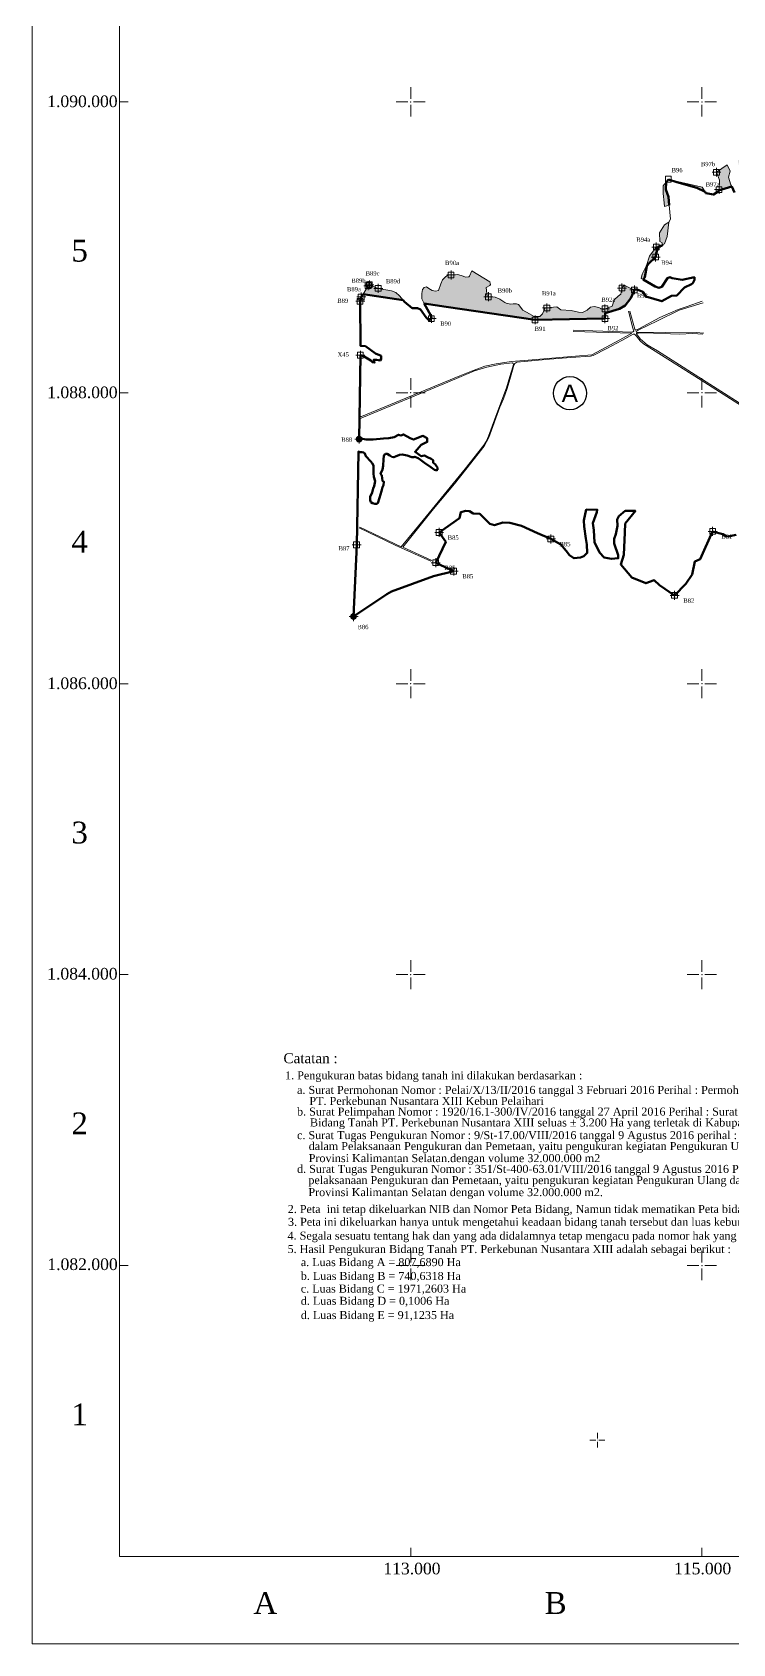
# Model space of a CAD drawing. Header units: inches. Extents: x 110400 to 131000, y 1079400 to 1096600.
# Drawn here: x 110400 to 115212, y 1079400 to 1090479 of the extents above; entities that cross this region are included whole.
import ezdxf

# ---------------------------------------------------------------- set-up
doc = ezdxf.new("R2010")
doc.units = ezdxf.units.IN
doc.header["$MEASUREMENT"] = 0
for name, color, linetype in [('020100', 7, 'Continuous'), ('040400', 20, 'Continuous'), ('110100', 7, 'Continuous'), ('hatch di HL n diluar hgu', 7, 'Continuous'), ('NEW NO PATHOK', 7, 'Continuous'), ('TEXT', 7, 'Continuous')]:
    doc.layers.add(name, color=color, linetype=linetype)
doc.styles.add('arial', font='arial.ttf')
doc.styles.add('Times New Roman', font='times.ttf')

# ---------------------------------------------------------------- blocks, each defined once
blk = doc.blocks.new('dawwfaa')
at = {"layer": 'hatch di HL n diluar hgu', "lineweight": 13}
h = blk.add_hatch(dxfattribs=at)
h.set_pattern_fill('GRAVEL', color=5, scale=100, style=0)
h.set_pattern_definition([(228.0128, (72, 100), (-799.999823216, -900.00013416), [13.4536, -1331.9088]), (184.9697, (63, 90), (1200.000105152, 99.9991307), [23.0868, -2285.5925]), (132.5104, (40, 88), (999.999071835, -1100.000867387), [16.2788, -1611.6032]), (267.2737, (1, 63), (99.999601773, 2000.000029497), [21.0238, -2081.3558]), (292.8337, (0, 42), (-500.000990544, 1199.999641178), [20.6155, -2040.9373]), (357.2737, (8, 23), (-2000.000029497, 99.999601773), [21.0238, -2081.3558]), (37.6942, (29, 22), (-1300.000734562, -999.999040516), [27.8029, -2752.4849]), (72.2553, (51, 39), (700.00107627, 2199.999623124), [26.2488, -2598.6321]), (121.4296, (59, 64), (-800.000823418, 1299.99950365), [21.095, -2088.4073]), (175.2364, (48, 82), (1100.00009463, -99.999153266), [24.0832, -1180.0763]), (222.3974, (24, 84), (-1200.000735107, -1099.999208201), [31.1448, -3083.3375]), (138.8141, (100, 62), (-700.00029468, 599.999731334), [10.6301, -1052.3844]), (171.4692, (92, 69), (1299.999828482, -200.000791004), [20.2237, -2002.1511]), (225, (72, 72), (-2e-14, -100.000031), [14.1421, -127.2792]), (203.1986, (65, 84), (499.99997307, 200.00013253), [7.6158, -753.9615]), (291.8014, (58, 81), (-99.99999105, 300.0000273), [10.7703, -527.7462]), (30.9638, (62, 71), (299.99980223, 200.00024835), [17.4929, -565.6023]), (161.5651, (77, 80), (200.0000435, -99.9998403), [12.6491, -303.5787]), (16.3895, (0, 81), (1000.00021984, 299.999270982), [17.72, -1754.2845]), (70.3462, (17, 86), (-399.999524737, -1100.00021356), [14.8661, -1471.7408]), (293.1986, (77, 100), (-200.00013253, 499.99997307), [15.2315, -746.3458]), (343.6105, (83, 86), (-1000.00021984, 299.999270982), [17.72, -1754.2845]), (339.444, (0, 19), (-500.00018445, 199.99959964), [17.088, -837.3124]), (294.7751, (16, 13), (-499.999218925, 1100.000342184), [14.3178, -1417.4643]), (66.8014, (78, 0), (200.00013253, 499.99997307), [15.2315, -746.3458]), (17.354, (84, 14), (-1300.00020191, -399.999450226), [16.7631, -1659.5424]), (69.444, (29, 0), (-199.99959964, -500.00018445), [8.544, -845.8564]), (101.3099, (72, 0), (-99.9997632, 400.00007522), [5.099, -504.8029]), (165.9638, (71, 5), (300.0000546, -99.99980574), [20.6155, -391.695]), (186.009, (51, 10), (999.99997509, 99.999931748), [19.105, -1891.3923]), (303.6901, (62, 62), (-100.00013345, 199.9999558), [14.4222, -346.1329]), (353.1572, (70, 50), (1699.999936548, -200.000799792), [25.1794, -2492.7563]), (60.9454, (95, 47), (-400.00000272, -700.00003846), [10.2956, -1019.2674]), (90, (100, 56), (-100, 100), [6, -94]), (120.2564, (49, 13), (399.99948868, -700.000245585), [13.8924, -1375.352]), (48.0128, (42, 25), (799.999823216, 900.00013416), [26.9072, -1318.4552]), (0, (60, 45), (100, 100), [26, -74]), (325.3048, (86, 45), (-999.9994259, 700.00086096), [15.8114, -1565.3274]), (254.0546, (99, 36), (-99.99998893, -400.00001267), [14.5602, -713.4508]), (207.646, (95, 22), (-1899.999580718, -1000.000771317), [23.7065, -2346.9474]), (175.4261, (74, 11), (-1300.000055831, 99.999480116), [25.0799, -2482.9074])])
h.paths.add_polyline_path([(113855, 1088502), (114327, 1088510), (114334, 1088510), (114336, 1088548), (114434, 1088578), (114474, 1088601), (114512, 1088651), (114536, 1088707), (114541, 1088711), (114517, 1088714), (114466, 1088741), (114451, 1088720), (114444, 1088677), (114425, 1088665), (114398, 1088638), (114384, 1088595), (114325, 1088573), (114311, 1088577), (114293, 1088587), (114259, 1088593), (114235, 1088589), (114212, 1088569), (114180, 1088552), (114153, 1088555), (114101, 1088565), (114031, 1088570), (114003, 1088590), (113936, 1088583), (113924, 1088584), (113905, 1088542), (113887, 1088525), (113849, 1088524), (113816, 1088542), (113770, 1088568), (113740, 1088608), (113727, 1088612), (113703, 1088611), (113687, 1088610), (113656, 1088616), (113647, 1088621), (113612, 1088644), (113581, 1088658), (113534, 1088660), (113525, 1088662), (113519, 1088723), (113543, 1088738), (113548, 1088745), (113544, 1088763), (113419, 1088839), (113403, 1088802), (113398, 1088797), (113378, 1088796), (113347, 1088807), (113321, 1088814), (113278, 1088810), (113256, 1088809), (113240, 1088798), (113219, 1088777), (113206, 1088750), (113191, 1088703), (113170, 1088698), (113148, 1088704), (113125, 1088718), (113108, 1088729), (113093, 1088725), (113082, 1088710), (113076, 1088683), (113076, 1088647), (113093, 1088614), (113244, 1088591)])
h.paths.add_polyline_path([(112949, 1088637), (112924, 1088667), (112897, 1088690), (112867, 1088701), (112777, 1088718), (112716, 1088742), (112708, 1088736), (112673, 1088679)])
h.paths.add_polyline_path([(114682, 1088933), (114698, 1089003), (114715, 1089011), (114706, 1089011), (114687, 1089002), (114640, 1088939), (114620, 1088875), (114590, 1088816), (114583, 1088786), (114596, 1088778), (114607, 1088794), (114621, 1088870), (114635, 1088888)])
h.paths.add_polyline_path([(114773, 1089173), (114743, 1089155), (114709, 1089100), (114711, 1089040), (114728, 1089030), (114727, 1089017), (114744, 1089024), (114761, 1089075)])
h.paths.add_polyline_path([(114771, 1089347), (114752, 1089398), (114754, 1089448), (114735, 1089423), (114734, 1089369), (114740, 1089307), (114743, 1089280), (114776, 1089289)])
h.paths.add_polyline_path([(114772, 1089467), (114771, 1089467), (114827, 1089448), (114965, 1089410), (115023, 1089381), (115003, 1089414)])
h.paths.add_polyline_path([(115118, 1089397), (115115, 1089391), (115205, 1089419), (115200, 1089430), (115183, 1089482), (115195, 1089523), (115173, 1089568), (115100, 1089517), (115121, 1089461)])
h.paths.add_polyline_path([(115649, 1089501), (115611, 1089495), (115582, 1089486), (115529, 1089488), (115482, 1089502), (115382, 1089536), (115366, 1089550), (115348, 1089584), (115331, 1089601), (115290, 1089609), (115267, 1089609), (115249, 1089596), (115268, 1089490), (115259, 1089456), (115274, 1089440), (115442, 1089492), (115518, 1089487), (115728, 1089384), (115733, 1089428), (115686, 1089502)])
h.paths.add_polyline_path([(115814, 1089404), (115779, 1089409), (115763, 1089392), (115760, 1089368), (115927, 1089286)])
at = {"layer": 'NEW NO PATHOK', "lineweight": 13}
h = blk.add_hatch(color=5, dxfattribs=at)
h.paths.add_polyline_path([(112646, 1087702), (112646, 1087682), (112665, 1087682, 0.410317)])
h.paths.add_polyline_path([(112646, 1087663, 0.411293), (112665, 1087682, 0.000835), (112665, 1087682), (112646, 1087682)])
h.paths.add_polyline_path([(112646, 1087663), (112646, 1087682), (112626, 1087682, 0.418121)])
h.paths.add_polyline_path([(112646, 1087682), (112646, 1087702, 0.416161), (112626, 1087682)])
h = blk.add_hatch(color=5, dxfattribs=at)
h.paths.add_polyline_path([(112646, 1087702), (112646, 1087682), (112665, 1087682, 0.410317)])
h.paths.add_polyline_path([(112646, 1087663, 0.411293), (112665, 1087682, 0.000835), (112665, 1087682), (112646, 1087682)])
h.paths.add_polyline_path([(112646, 1087663), (112646, 1087682), (112626, 1087682, 0.418121)])
h.paths.add_polyline_path([(112646, 1087682), (112646, 1087702, 0.416161), (112626, 1087682)])
h = blk.add_hatch(color=5, dxfattribs=at)
h.paths.add_polyline_path([(112608, 1086481), (112608, 1086462), (112627, 1086462, 0.410317)])
h.paths.add_polyline_path([(112608, 1086442, 0.411293), (112627, 1086462, 0.000835), (112627, 1086462), (112608, 1086462)])
h.paths.add_polyline_path([(112608, 1086442), (112608, 1086462), (112588, 1086462, 0.418121)])
h.paths.add_polyline_path([(112608, 1086462), (112608, 1086481, 0.416161), (112588, 1086462)])
h = blk.add_hatch(color=5, dxfattribs=at)
h.paths.add_polyline_path([(112608, 1086481), (112608, 1086462), (112627, 1086462, 0.410317)])
h.paths.add_polyline_path([(112608, 1086442, 0.411293), (112627, 1086462, 0.000835), (112627, 1086462), (112608, 1086462)])
h.paths.add_polyline_path([(112608, 1086442), (112608, 1086462), (112588, 1086462, 0.418121)])
h.paths.add_polyline_path([(112608, 1086462), (112608, 1086481, 0.416161), (112588, 1086462)])
at = {"layer": '020100', "color": 5, "lineweight": 13}
for points in [[(115205, 1089419), (115200, 1089430), (115183, 1089482), (115195, 1089523), (115173, 1089568), (115100, 1089517), (115121, 1089461), (115118, 1089397), (115115, 1089391)], [(114754, 1089447), (114754, 1089448), (114735, 1089423), (114734, 1089369), (114740, 1089307), (114743, 1089280), (114776, 1089289)], [(115023, 1089381), (115003, 1089414), (114772, 1089467), (114771, 1089467)], [(114776, 1089289), (114784, 1089194), (114773, 1089173), (114773, 1089173)], [(114773, 1089173), (114743, 1089155), (114709, 1089100), (114711, 1089040), (114728, 1089030), (114727, 1089017)], [(114773, 1089173), (114761, 1089075), (114744, 1089024), (114727, 1089017)], [(114596, 1088778), (114583, 1088786), (114590, 1088816), (114620, 1088875), (114640, 1088939), (114687, 1089002), (114706, 1089011), (114715, 1089011)], [(112673, 1088679), (112708, 1088736), (112716, 1088742), (112777, 1088718), (112867, 1088701), (112897, 1088690), (112924, 1088667), (112949, 1088637)], [(114541, 1088711), (114517, 1088714), (114466, 1088741), (114451, 1088720), (114444, 1088677), (114425, 1088665), (114398, 1088638), (114384, 1088595), (114325, 1088573), (114311, 1088577), (114293, 1088587), (114259, 1088593), (114235, 1088589), (114212, 1088569), (114180, 1088552), (114153, 1088555), (114101, 1088565), (114031, 1088570), (114003, 1088590), (113936, 1088583), (113924, 1088584), (113905, 1088542), (113887, 1088525), (113849, 1088524), (113816, 1088542), (113770, 1088568), (113740, 1088608), (113727, 1088612), (113703, 1088611), (113687, 1088610), (113656, 1088616), (113647, 1088621), (113612, 1088644), (113581, 1088658), (113534, 1088660), (113525, 1088662), (113519, 1088723), (113543, 1088738), (113548, 1088745), (113544, 1088763), (113419, 1088839), (113403, 1088802), (113398, 1088797), (113378, 1088796), (113347, 1088807), (113321, 1088814), (113278, 1088810), (113256, 1088809), (113240, 1088798), (113219, 1088777), (113206, 1088750), (113191, 1088703), (113170, 1088698), (113148, 1088704), (113125, 1088718), (113108, 1088729), (113093, 1088725), (113082, 1088710), (113076, 1088683), (113076, 1088647), (113093, 1088614)]]:
    blk.add_lwpolyline(points, dxfattribs=at)
at = {"layer": '020100', "color": 5, "lineweight": 60}
for points in [[(114776, 1089289), (114771, 1089347), (114752, 1089398), (114754, 1089447)], [(114771, 1089467), (114754, 1089447)], [(115023, 1089381), (114965, 1089410), (114827, 1089448), (114771, 1089467)], [(115205, 1089419), (115115, 1089391)], [(115223, 1089377), (115205, 1089419)], [(115115, 1089391), (115111, 1089383), (115080, 1089363), (115028, 1089373), (115023, 1089381)], [(114715, 1089011), (114698, 1089003), (114682, 1088933), (114635, 1088888), (114621, 1088870), (114607, 1088794), (114596, 1088778)], [(114715, 1089011), (114727, 1089011), (114727, 1089017)], [(114596, 1088778), (114679, 1088730), (114704, 1088722), (114724, 1088729), (114763, 1088789), (114780, 1088794), (114797, 1088787), (114865, 1088776), (114949, 1088794), (114950, 1088776), (114938, 1088753), (114929, 1088746), (114880, 1088724), (114828, 1088669), (114791, 1088666), (114725, 1088629), (114616, 1088663), (114594, 1088693), (114555, 1088709), (114541, 1088711)], [(112673, 1088679), (112660, 1088659), (112653, 1088629), (112654, 1088323), (112689, 1088320), (112759, 1088271), (112796, 1088254), (112797, 1088233), (112789, 1088222), (112766, 1088226), (112746, 1088227), (112746, 1088218), (112753, 1088208), (112737, 1088210), (112727, 1088223), (112680, 1088250), (112654, 1088259), (112646, 1087682), (112669, 1087683), (112695, 1087679), (112742, 1087678), (112813, 1087685), (112850, 1087688), (112886, 1087694), (112917, 1087712), (112931, 1087707), (112951, 1087714), (112996, 1087689), (113020, 1087679), (113084, 1087703), (113112, 1087689), (113114, 1087662), (113099, 1087656), (113071, 1087643), (113030, 1087595), (113072, 1087564), (113094, 1087568), (113116, 1087558), (113140, 1087545), (113154, 1087537), (113154, 1087527), (113155, 1087519), (113167, 1087509), (113176, 1087496), (113184, 1087486), (113184, 1087474), (113183, 1087470), (113180, 1087467), (113173, 1087467), (113163, 1087470), (113137, 1087488), (113095, 1087519), (113066, 1087539), (113050, 1087550), (113029, 1087560), (113021, 1087558), (113007, 1087557), (112975, 1087568), (112941, 1087575), (112924, 1087573), (112896, 1087563), (112883, 1087557), (112871, 1087560), (112857, 1087569), (112839, 1087580), (112827, 1087580), (112820, 1087575), (112816, 1087565), (112813, 1087544), (112810, 1087499), (112806, 1087473), (112793, 1087443), (112802, 1087432), (112806, 1087395), (112816, 1087389), (112814, 1087365), (112806, 1087351), (112799, 1087324), (112785, 1087279), (112773, 1087242), (112768, 1087237), (112753, 1087237), (112737, 1087241), (112727, 1087249), (112721, 1087261), (112721, 1087273), (112722, 1087284), (112735, 1087314), (112743, 1087341), (112750, 1087357), (112752, 1087370), (112755, 1087392), (112747, 1087422), (112745, 1087446), (112744, 1087500), (112736, 1087516), (112726, 1087528), (112691, 1087564), (112685, 1087582), (112675, 1087589), (112664, 1087591), (112652, 1087591), (112641, 1087596), (112641, 1087592), (112629, 1086955), (112608, 1086462), (112835, 1086616), (112869, 1086633), (113157, 1086740), (113295, 1086774), (113172, 1086832), (113241, 1086975), (113195, 1087040), (113334, 1087137), (113345, 1087180), (113379, 1087188), (113403, 1087186), (113428, 1087171), (113474, 1087169), (113543, 1087098), (113576, 1087090), (113632, 1087108), (113681, 1087105), (113760, 1087086), (113871, 1087035), (113963, 1086995), (114030, 1086956), (114067, 1086914), (114091, 1086884), (114121, 1086862), (114166, 1086868), (114188, 1086877), (114213, 1086899), (114209, 1086958), (114203, 1086999), (114191, 1087080), (114189, 1087123), (114206, 1087197), (114281, 1087196), (114278, 1087179), (114251, 1087104), (114257, 1087055), (114261, 1087011), (114262, 1086973), (114297, 1086902), (114328, 1086868), (114379, 1086858), (114425, 1086862), (114425, 1086883), (114398, 1086964), (114397, 1086995), (114409, 1087029), (114421, 1087086), (114418, 1087128), (114430, 1087152), (114472, 1087188), (114543, 1087188), (114472, 1087101), (114471, 1087039), (114465, 1086887), (114443, 1086820), (114518, 1086731), (114614, 1086691), (114673, 1086711), (114710, 1086677), (114813, 1086607), (114890, 1086686), (114934, 1086751), (114951, 1086840), (114989, 1086856), (115074, 1087047), (115145, 1087029), (115166, 1087014), (115181, 1087013), (115236, 1087023)], [(112949, 1088637), (112673, 1088679)], [(112949, 1088637), (112958, 1088625), (113009, 1088582), (113046, 1088582), (113067, 1088572), (113106, 1088517), (113120, 1088504), (113131, 1088500), (113143, 1088511), (113138, 1088531), (113093, 1088614)], [(113093, 1088614), (113244, 1088591), (113855, 1088502), (114327, 1088510), (114334, 1088510), (114336, 1088548), (114434, 1088578), (114474, 1088601), (114512, 1088651), (114536, 1088707), (114541, 1088711)]]:
    blk.add_lwpolyline(points, dxfattribs=at)
at = {"layer": '040400', "color": 5, "lineweight": 13}
for points in [[(114116, 1088430), (114523, 1088417), (114532, 1088423), (114525, 1088444), (114495, 1088562)], [(114504, 1088561), (114540, 1088438), (114545, 1088431), (114568, 1088440), (114712, 1088518), (114784, 1088550), (114837, 1088572), (114900, 1088594), (115002, 1088629)], [(115009, 1088619), (114844, 1088568), (114694, 1088495), (114563, 1088430), (114548, 1088422), (114550, 1088416), (114752, 1088414), (114906, 1088413), (114960, 1088414), (115013, 1088411)], [(114519, 1088410), (114436, 1088363), (114245, 1088261), (114132, 1088251), (113779, 1088223), (113691, 1088214), (113588, 1088198), (113510, 1088184), (113417, 1088148), (113338, 1088117), (112662, 1087836), (112648, 1087838)], [(114519, 1088410), (114115, 1088422)], [(115007, 1088403), (114938, 1088408), (114844, 1088404), (114609, 1088412), (114565, 1088409), (114550, 1088410), (114552, 1088405), (114576, 1088372), (114624, 1088329), (114696, 1088288), (115515, 1087765), (115651, 1087675), (116030, 1087435), (116105, 1087386), (116412, 1087217), (116440, 1087203), (116463, 1087198), (116512, 1087202), (116623, 1087225), (117169, 1087338), (117492, 1087390)], [(115516, 1087755), (114995, 1088087), (114600, 1088337), (114579, 1088354), (114565, 1088372), (114551, 1088390), (114538, 1088402), (114529, 1088403), (114451, 1088360), (114348, 1088304), (114253, 1088256), (114234, 1088251), (114100, 1088243), (113954, 1088232), (113728, 1088211)], [(113698, 1088207), (113618, 1088196), (113522, 1088177), (113438, 1088150), (113255, 1088074), (112647, 1087821)], [(112650, 1087076), (112935, 1086941), (113086, 1087125), (113375, 1087478), (113502, 1087640), (113518, 1087666), (113534, 1087702), (113585, 1087840), (113658, 1088033), (113681, 1088111), (113701, 1088178), (113705, 1088196), (113704, 1088202), (113698, 1088207)], [(113728, 1088211), (113716, 1088202), (113708, 1088191), (113699, 1088156), (113676, 1088076), (113661, 1088023), (113637, 1087958), (113613, 1087901), (113536, 1087692), (113505, 1087632), (113479, 1087600), (113388, 1087485), (113300, 1087374), (113156, 1087203), (112946, 1086938), (113145, 1086847)], [(113139, 1086842), (112893, 1086953), (112646, 1087071)]]:
    blk.add_lwpolyline(points, dxfattribs=at)
at = {"layer": '110100', "color": 5, "lineweight": 13}
for p, q in [((113000, 1090020), (113000, 1090100)), ((115000, 1090020), (115000, 1090100)), ((111000, 1090000), (111060, 1090000)), ((112900, 1090000), (112980, 1090000)), ((113000, 1089900), (113000, 1089980)), ((113020, 1090000), (113100, 1090000)), ((114900, 1090000), (114980, 1090000)), ((115000, 1089900), (115000, 1089980)), ((115020, 1090000), (115100, 1090000)), ((113000, 1088020), (113000, 1088100)), ((115000, 1088020), (115000, 1088100)), ((111000, 1088000), (111060, 1088000)), ((112900, 1088000), (112980, 1088000)), ((113000, 1087900), (113000, 1087980)), ((113020, 1088000), (113100, 1088000)), ((114900, 1088000), (114980, 1088000)), ((115000, 1087900), (115000, 1087980)), ((115020, 1088000), (115100, 1088000)), ((113000, 1086020), (113000, 1086100)), ((115000, 1086020), (115000, 1086100)), ((111000, 1086000), (111060, 1086000)), ((112900, 1086000), (112980, 1086000)), ((113000, 1085900), (113000, 1085980)), ((113020, 1086000), (113100, 1086000)), ((114900, 1086000), (114980, 1086000)), ((115000, 1085900), (115000, 1085980)), ((115020, 1086000), (115100, 1086000)), ((113000, 1084020), (113000, 1084100)), ((113000, 1084020), (113000, 1084100)), ((115000, 1084020), (115000, 1084100)), ((115000, 1084020), (115000, 1084100)), ((111000, 1084000), (111060, 1084000)), ((112900, 1084000), (112980, 1084000)), ((112900, 1084000), (112980, 1084000)), ((113000, 1083900), (113000, 1083980)), ((113000, 1083900), (113000, 1083980)), ((113020, 1084000), (113100, 1084000)), ((113020, 1084000), (113100, 1084000)), ((114900, 1084000), (114980, 1084000)), ((114900, 1084000), (114980, 1084000)), ((115000, 1083900), (115000, 1083980)), ((115000, 1083900), (115000, 1083980)), ((115020, 1084000), (115100, 1084000)), ((115020, 1084000), (115100, 1084000)), ((113000, 1082020), (113000, 1082100)), ((113000, 1082020), (113000, 1082100)), ((115000, 1082020), (115000, 1082100)), ((115000, 1082020), (115000, 1082100)), ((111000, 1082000), (111060, 1082000)), ((112900, 1082000), (112980, 1082000)), ((112900, 1082000), (112980, 1082000)), ((113020, 1082000), (113100, 1082000)), ((113020, 1082000), (113100, 1082000)), ((114900, 1082000), (114980, 1082000)), ((114900, 1082000), (114980, 1082000)), ((115020, 1082000), (115100, 1082000)), ((115020, 1082000), (115100, 1082000)), ((113000, 1081900), (113000, 1081980)), ((113000, 1081900), (113000, 1081980)), ((115000, 1081900), (115000, 1081980)), ((115000, 1081900), (115000, 1081980)), ((114230, 1080800), (114271, 1080800)), ((114230, 1080800), (114271, 1080800)), ((114282, 1080851), (114282, 1080810)), ((114282, 1080851), (114282, 1080810)), ((114282, 1080789), (114282, 1080748)), ((114282, 1080789), (114282, 1080748)), ((114292, 1080800), (114333, 1080800)), ((114292, 1080800), (114333, 1080800)), ((113000, 1080000), (113000, 1080060)), ((115000, 1080000), (115000, 1080060))]:
    blk.add_line(p, q, dxfattribs=at)
for points in [[(110400, 1096600), (131000, 1096600), (131000, 1079400), (110400, 1079400)], [(127000, 1080000), (111000, 1080000), (111000, 1096000), (127000, 1096000)]]:
    blk.add_lwpolyline(points, close=True, dxfattribs=at)
at = {"layer": '110100', "color": 5, "lineweight": 13, "const_width": 2.57}
blk.add_lwpolyline([(114280, 1080800, 1), (114283, 1080800, 1)], format="xyb", close=True, dxfattribs=at)
blk.add_lwpolyline([(114280, 1080800, 1), (114283, 1080800, 1)], format="xyb", close=True, dxfattribs=at)
at = {"layer": '110100', "color": 5, "lineweight": 13}
for p in [(113000, 1090000), (115000, 1090000), (113000, 1088000), (115000, 1088000), (113000, 1086000), (115000, 1086000), (113000, 1084000), (113000, 1084000), (115000, 1084000), (115000, 1084000), (113000, 1082000), (113000, 1082000), (115000, 1082000), (115000, 1082000)]:
    blk.add_point(p, dxfattribs=at)
at = {"layer": 'NEW NO PATHOK', "color": 5, "lineweight": 13}
for points in [[(115070, 1089517), (115131, 1089517), (115100, 1089517), (115100, 1089547), (115100, 1089486), (115100, 1089497), (115120, 1089497), (115120, 1089536), (115080, 1089536), (115080, 1089497), (115100, 1089497)], [(115087, 1089397), (115148, 1089397), (115118, 1089397), (115118, 1089428), (115118, 1089367), (115118, 1089378), (115137, 1089378), (115137, 1089417), (115097, 1089417), (115097, 1089378), (115118, 1089378)], [(114651, 1088933), (114713, 1088933), (114682, 1088933), (114682, 1088964), (114682, 1088902), (114682, 1088913), (114701, 1088913), (114701, 1088953), (114662, 1088953), (114662, 1088913), (114682, 1088913)], [(114656, 1089002), (114718, 1089002), (114687, 1089002), (114687, 1089033), (114687, 1088971), (114687, 1088982), (114706, 1088982), (114706, 1089022), (114667, 1089022), (114667, 1088982), (114687, 1088982)], [(112678, 1088736), (112739, 1088736), (112708, 1088736), (112708, 1088767), (112708, 1088705), (112708, 1088716), (112728, 1088716), (112728, 1088756), (112688, 1088756), (112688, 1088716), (112708, 1088716)], [(112685, 1088742), (112747, 1088742), (112716, 1088742), (112716, 1088773), (112716, 1088712), (112716, 1088723), (112735, 1088723), (112735, 1088762), (112696, 1088762), (112696, 1088723), (112716, 1088723)], [(112746, 1088718), (112808, 1088718), (112777, 1088718), (112777, 1088749), (112777, 1088688), (112777, 1088698), (112796, 1088698), (112796, 1088738), (112756, 1088738), (112756, 1088698), (112777, 1088698)], [(113247, 1088810), (113308, 1088810), (113278, 1088810), (113278, 1088841), (113278, 1088779), (113278, 1088790), (113297, 1088790), (113297, 1088830), (113257, 1088830), (113257, 1088790), (113278, 1088790)], [(114420, 1088720), (114482, 1088720), (114451, 1088720), (114451, 1088751), (114451, 1088690), (114451, 1088701), (114470, 1088701), (114470, 1088740), (114431, 1088740), (114431, 1088701), (114451, 1088701)], [(112622, 1088629), (112684, 1088629), (112653, 1088629), (112653, 1088660), (112653, 1088599), (112653, 1088610), (112672, 1088610), (112672, 1088649), (112633, 1088649), (112633, 1088610), (112653, 1088610)], [(112630, 1088659), (112691, 1088659), (112660, 1088659), (112660, 1088690), (112660, 1088628), (112660, 1088639), (112680, 1088639), (112680, 1088679), (112640, 1088679), (112640, 1088639), (112660, 1088639)], [(113503, 1088660), (113565, 1088660), (113534, 1088660), (113534, 1088691), (113534, 1088630), (113534, 1088640), (113553, 1088640), (113553, 1088680), (113514, 1088680), (113514, 1088640), (113534, 1088640)], [(114505, 1088707), (114567, 1088707), (114536, 1088707), (114536, 1088738), (114536, 1088677), (114536, 1088687), (114555, 1088687), (114555, 1088727), (114516, 1088727), (114516, 1088687), (114536, 1088687)], [(113112, 1088511), (113174, 1088511), (113143, 1088511), (113143, 1088541), (113143, 1088480), (113143, 1088491), (113162, 1088491), (113162, 1088530), (113123, 1088530), (113123, 1088491), (113143, 1088491)], [(113824, 1088502), (113885, 1088502), (113855, 1088502), (113855, 1088532), (113855, 1088471), (113855, 1088482), (113874, 1088482), (113874, 1088521), (113834, 1088521), (113834, 1088482), (113855, 1088482)], [(113905, 1088583), (113966, 1088583), (113936, 1088583), (113936, 1088614), (113936, 1088553), (113936, 1088563), (113955, 1088563), (113955, 1088603), (113915, 1088603), (113915, 1088563), (113936, 1088563)], [(114303, 1088577), (114365, 1088577), (114334, 1088577), (114334, 1088607), (114334, 1088546), (114334, 1088557), (114353, 1088557), (114353, 1088597), (114314, 1088597), (114314, 1088557), (114334, 1088557)], [(114303, 1088510), (114365, 1088510), (114334, 1088510), (114334, 1088540), (114334, 1088479), (114334, 1088490), (114353, 1088490), (114353, 1088529), (114314, 1088529), (114314, 1088490), (114334, 1088490)], [(112624, 1088259), (112685, 1088259), (112654, 1088259), (112654, 1088289), (112654, 1088228), (112654, 1088239), (112674, 1088239), (112674, 1088279), (112634, 1088279), (112634, 1088239), (112654, 1088239)], [(112615, 1087682), (112676, 1087682)], [(112615, 1087682), (112676, 1087682)], [(112646, 1087713), (112646, 1087652)], [(112646, 1087713), (112646, 1087652)], [(112598, 1086955), (112659, 1086955), (112629, 1086955), (112629, 1086986), (112629, 1086924), (112629, 1086935), (112648, 1086935), (112648, 1086975), (112608, 1086975), (112608, 1086935), (112629, 1086935)], [(113165, 1087040), (113226, 1087040), (113195, 1087040), (113195, 1087071), (113195, 1087009), (113195, 1087020), (113215, 1087020), (113215, 1087060), (113175, 1087060), (113175, 1087020), (113195, 1087020)], [(113932, 1086995), (113994, 1086995), (113963, 1086995), (113963, 1087026), (113963, 1086964), (113963, 1086975), (113982, 1086975), (113982, 1087015), (113942, 1087015), (113942, 1086975), (113963, 1086975)], [(115044, 1087047), (115105, 1087047), (115074, 1087047), (115074, 1087078), (115074, 1087016), (115074, 1087027), (115094, 1087027), (115094, 1087067), (115054, 1087067), (115054, 1087027), (115074, 1087027)], [(113141, 1086832), (113203, 1086832), (113172, 1086832), (113172, 1086863), (113172, 1086802), (113172, 1086813), (113191, 1086813), (113191, 1086852), (113151, 1086852), (113151, 1086813), (113172, 1086813)], [(113264, 1086774), (113326, 1086774), (113295, 1086774), (113295, 1086805), (113295, 1086743), (113295, 1086754), (113314, 1086754), (113314, 1086794), (113274, 1086794), (113274, 1086754), (113295, 1086754)], [(114782, 1086607), (114843, 1086607), (114813, 1086607), (114813, 1086638), (114813, 1086577), (114813, 1086587), (114832, 1086587), (114832, 1086627), (114792, 1086627), (114792, 1086587), (114813, 1086587)], [(112577, 1086462), (112638, 1086462)], [(112577, 1086462), (112638, 1086462)], [(112608, 1086492), (112608, 1086431)], [(112608, 1086492), (112608, 1086431)]]:
    blk.add_lwpolyline(points, dxfattribs=at)
blk.add_lwpolyline([(114750, 1089489), (114750, 1089449), (114790, 1089449), (114790, 1089489)], close=True, dxfattribs=at)
for centre in [(112645, 1087682), (112645, 1087682), (112607, 1086462), (112607, 1086462)]:
    blk.add_circle(centre, 19.7, dxfattribs=at)
at = {"layer": 'TEXT', "color": 5}
blk.add_circle((114094, 1087997), 114, dxfattribs=at)
at = {"layer": '110100', "color": 5, "lineweight": 13, "style": 'Times New Roman'}
for s, height, p in [('1.090.000', 80, (110503, 1089964)), ('5', 150, (110669, 1088902)), ('1.088.000', 80, (110503, 1087963)), ('4', 150, (110669, 1086902)), ('1.086.000', 80, (110503, 1085963)), ('3', 150, (110669, 1084902)), ('1.084.000', 80, (110503, 1083966)), ('Catatan :', 68.8, (112126, 1083391)), ('1. Pengukuran batas bidang tanah ini dilakukan berdasarkan :', 55, (112137, 1083280)), ('a. Surat Permohonan Nomor : Pelai/X/13/II/2016 tanggal 3 Februari 2016 Perihal : Permohonan Pengukuran Ulang Terhadap Areal HGU ', 55, (112219, 1083180)), ('PT. Perkebunan Nusantara XIII Kebun Pelaihari', 55, (112304, 1083104)), ('2', 150, (110669, 1082902)), ('b. Surat Pelimpahan Nomor : 1920/16.1-300/IV/2016 tanggal 27 April 2016 Perihal : Surat Pelimpahan Pekerjaan (SPP) Pengukuran', 55, (112219, 1083031)), ('Bidang Tanah PT. Perkebunan Nusantara XIII seluas ± 3.200 Ha yang terletak di Kabupaten Tanah Laut, Provinsi Kalimantan Selatan.', 55, (112308, 1082956)), ('c. Surat Tugas Pengukuran Nomor : 9/St-17.00/VIII/2016 tanggal 9 Agustus 2016 perihal : Melaksanakan tugas Pengukuran ', 55, (112219, 1082869)), ('Provinsi Kalimantan Selatan.dengan volume 32.000.000 m2', 55, (112299, 1082711)), ('dalam Pelaksanaan Pengukuran dan Pemetaan, yaitu pengukuran kegiatan Pengukuran Ulang dan Pemetaan Kadastral di Kabupaten Tanah Laut', 55, (112299, 1082794)), ('d. Surat Tugas Pengukuran Nomor : 351/St-400-63.01/VIII/2016 tanggal 9 Agustus 2016 Perihal : Melaksanakan tugas pengukuran dalam', 55, (112219, 1082637)), ('pelaksanaan Pengukuran dan Pemetaan, yaitu pengukuran kegiatan Pengukuran Ulang dan Pemetaan Kadastral di Kabupaten Tanah Laut, ', 55, (112297, 1082560)), ('Provinsi Kalimantan Selatan dengan volume 32.000.000 m2. ', 55, (112297, 1082477)), ('2. Peta  ini tetap dikeluarkan NIB dan Nomor Peta Bidang, Namun tidak mematikan Peta bidang Nomor :09/PT-TL/2005  seluas 3200 Ha', 55, (112155, 1082361)), ('3. Peta ini dikeluarkan hanya untuk mengetahui keadaan bidang tanah tersebut dan luas kebun PT. Perkebunan Nusantara XIII ', 55, (112157, 1082273)), ('4. Segala sesuatu tentang hak dan yang ada didalamnya tetap mengacu pada nomor hak yang terdahulu', 55, (112154, 1082178)), ('5. Hasil Pengukuran Bidang Tanah PT. Perkebunan Nusantara XIII adalah sebagai berikut :', 55, (112154, 1082086)), ('1.082.000', 80, (110504, 1081969)), ('a. Luas Bidang A = 807,6890 Ha', 55, (112245, 1081996)), ('b. Luas Bidang B = 740,6318 Ha', 55, (112245, 1081901)), ('c. Luas Bidang C = 1971,2603 Ha', 55, (112245, 1081814)), ('d. Luas Bidang D = 0,1006 Ha', 55, (112245, 1081730)), ('d. Luas Bidang E = 91,1235 Ha', 55, (112245, 1081632)), ('1', 150, (110669, 1080902)), ('113.000', 80, (112812, 1079877)), ('115.000', 80, (114809, 1079877)), ('A', 150, (111920, 1079605)), ('B', 150, (113920, 1079605))]:
    blk.add_text(s, height=height, dxfattribs=at).set_placement(p)
at = {"layer": 'NEW NO PATHOK', "color": 5, "lineweight": 13, "style": 'Times New Roman'}
for s, p in [('B96', (114792, 1089516)), ('B97b', (114993, 1089558)), ('B97a', (115026, 1089418)), ('B94a', (114549, 1089038)), ('B90a', (113236, 1088878)), ('B94', (114720, 1088880)), ('B89b', (112592, 1088756)), ('B89c', (112690, 1088806)), ('B89d', (112829, 1088752)), ('B89', (112495, 1088618)), ('B89a', (112562, 1088697)), ('B90b', (113597, 1088688)), ('B91a', (113901, 1088669)), ('B92a', (114309, 1088625)), ('B93', (114553, 1088653)), ('B90', (113202, 1088461)), ('B91', (113851, 1088425)), ('B92', (114351, 1088430)), ('X45', (112497, 1088248)), ('B88', (112522, 1087663)), ('B85', (113254, 1086990)), ('B85', (114022, 1086945)), ('B81', (115133, 1086997)), ('B87', (112504, 1086916)), ('B85', (113231, 1086782)), ('B85', (113354, 1086724)), ('B82', (114872, 1086557)), ('B86', (112634, 1086375))]:
    blk.add_text(s, height=29.7, dxfattribs=at).set_placement(p)
at = {"layer": 'TEXT', "color": 5, "insert": (114037, 1088057), "char_height": 120, "width": 132.22, "attachment_point": 1, "style": 'arial'}
blk.add_mtext('A', dxfattribs=at)

msp = doc.modelspace()

# ---------------------------------------------------------------- block references
at = {"layer": 'TEXT'}
msp.add_blockref('dawwfaa', (0, 0), dxfattribs=at)

doc.saveas('drawing.dxf')
